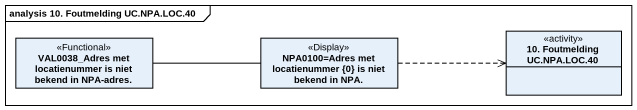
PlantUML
@startuml
mainframe analysis 10. Foutmelding UC.NPA.LOC.40
hide circle
hide empty members
class "10. Foutmelding UC.NPA.LOC.40" as c10_Foutmelding_UC_NPA_LOC_40 <<activity>>
class "VAL0038_Adres met locatienummer is niet bekend in NPA-adres." as VAL0038_Adres_met <<Functional>>
class "NPA0100=Adres met locatienummer {0} is niet bekend in NPA." as NPA0100_Adres_met <<Display>>
VAL0038_Adres_met -right- NPA0100_Adres_met
NPA0100_Adres_met .right.> c10_Foutmelding_UC_NPA_LOC_40
@enduml
